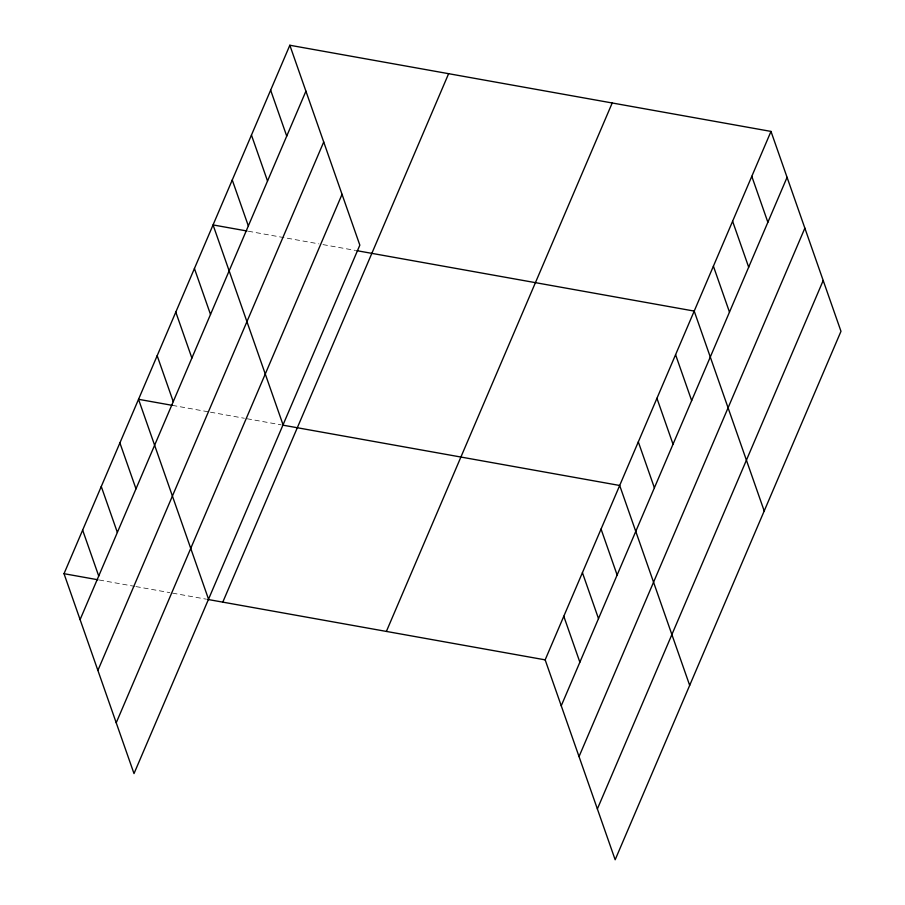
<?xml version="1.0" encoding="UTF-8"?>
<svg xmlns="http://www.w3.org/2000/svg" width="905" height="905" viewBox="0 0 905 905"><rect width="100%" height="100%" fill="white"/><g stroke="black" fill="none" stroke-linecap="round" stroke-linejoin="round"><path stroke-width="0.68" stroke-dasharray="4.53 3.39" d="M248.343 231.239L318.911 243.875M322.983 244.61L355.552 250.436M172.459 405.383L209.1 411.945M210.458 412.194L244.384 418.268M247.099 418.755L281.025 424.83M99.301 580.015L134.585 586.338M135.942 586.576L169.869 592.651M172.584 593.137L206.51 599.212"/><path stroke-width="1.36" d="M289.838 45.25L359.839 245.142L134.008 773.583L64.017 573.691L289.838 45.25L770.992 131.417L840.983 331.309L615.162 859.75L545.161 659.858L770.992 131.417M80.093 619.62L305.924 91.179M97.887 670.424L323.719 141.983M116.225 722.778L342.045 194.326M222.788 602.13L448.62 73.69M386.378 631.43L612.21 102.978M561.247 705.787L787.067 177.346M579.03 756.591L804.862 228.151M597.368 808.946L823.199 280.493M246.986 231.001L213.06 224.926L283.061 424.807M356.909 250.685L694.203 311.082L764.205 510.974M172.459 405.383L138.533 399.309L208.535 599.201M282.383 425.067L619.687 485.476L689.678 685.368M64.017 573.691L97.944 579.777M207.867 599.461L545.161 659.858M751.795 176.339L767.87 222.257M732.598 221.25L748.684 267.179M713.4 266.172L729.487 312.101M675.571 354.681L691.658 400.61M656.94 398.279L673.026 444.208M638.308 441.878L654.394 487.806M601.056 529.074L617.131 575.003M582.424 572.673L598.499 618.59M563.792 616.26L579.867 662.189M270.64 90.172L286.727 136.089M251.454 135.083L267.529 181.011M232.257 180.005L248.343 225.933M194.428 268.514L210.514 314.442M175.796 312.112L191.883 358.041M157.165 355.71L173.251 401.639M119.901 442.907L135.988 488.836M101.27 486.505L117.356 532.423M82.638 530.104L98.724 576.021"/></g></svg>
